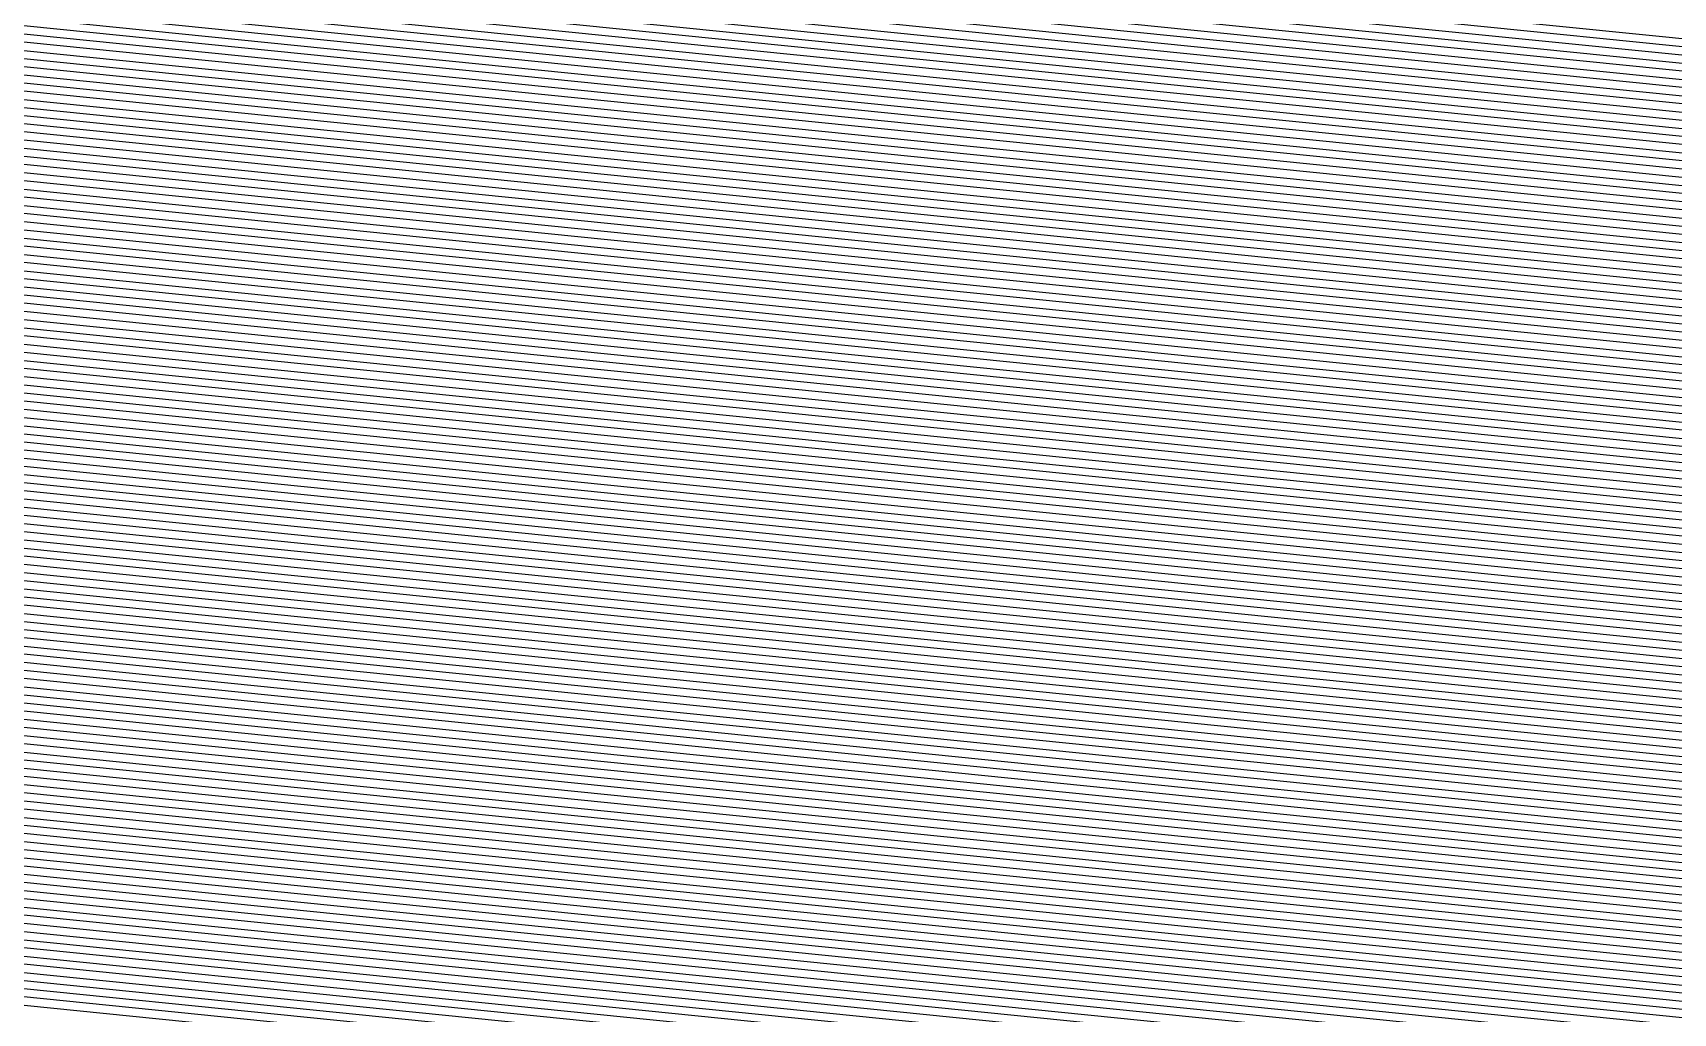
# Model space of a CAD drawing. Extents: x 7084 to 11035, y 13750 to 16729.
# Drawn here: x 9324.8 to 9407, y 13889.4 to 13938.5 of the extents above; entities that cross this region are included whole.
import ezdxf

# ---------------------------------------------------------------- set-up
doc = ezdxf.new("R2010")
doc.units = 0
doc.layers.add('Default', color=7, linetype='Continuous')

msp = doc.modelspace()

# ---------------------------------------------------------------- linework, layer by layer
at = {"layer": 'Default'}
for points in [[(10054.198, 16254.787), (10234.725, 16189.745), (10327.301, 16247.627), (10473.88, 16236.05), (10643.602, 16000.667), (10730.255, 15904.911), (10807.402, 15831.595), (10888.406, 15553.765), (10931.732, 15454.395), (10885.444, 15137.978), (10880.029, 15004.281), (10806.739, 14394.598), (10752.581, 14138.045), (10663.862, 14018.423), (10577.21, 13908.214), (10411.344, 13819.463), (10095.042, 13854.191), (10026.442, 14025.829), (9827.863, 13953.561), (9557.849, 13949.702), (9489.249, 13879.24), (9107.373, 13917.827), (8861.856, 13957.575), (8341.116, 14038.609)], [(10049.262, 16248.508), (10239.391, 16180.007), (10329.179, 16236.144), (10471.343, 16224.917), (10635.954, 15996.623), (10727.216, 15895.774), (10802.039, 15824.666), (10880.603, 15555.204), (10926.234, 15450.549), (10881.34, 15143.662), (10875.636, 15002.854), (10804.554, 14411.535), (10747.515, 14141.335), (10661.469, 14025.317), (10570.207, 13909.245), (10409.337, 13823.167), (10102.563, 13856.85), (10030.314, 14037.617), (9821.172, 13961.505), (9559.291, 13957.762), (9487.042, 13883.552), (9116.668, 13920.978), (8858.092, 13962.84), (8353.036, 14041.433)], [(10338.195, 16181.029), (10459.167, 16171.476), (10599.239, 15977.213), (10712.625, 15851.915), (10776.294, 15791.407), (10843.147, 15562.114), (10899.84, 15432.088), (10861.639, 15170.948), (10854.552, 14996.005), (10794.066, 14492.833), (10723.2, 14157.13), (10649.98, 14058.406), (10536.594, 13914.196), (10399.705, 13840.949), (10138.661, 13869.611), (10048.897, 14094.201), (9789.054, 13999.637), (9566.211, 13996.452), (9476.447, 13904.252), (9161.284, 13936.098), (8840.023, 13988.109), (8410.255, 14054.986), (8388.996, 14211.017)], [(8114.616, 14379.549), (8437.644, 14251.349), (8462.706, 14067.41), (8823.46, 14011.272), (9202.182, 13949.959), (9466.735, 13923.227), (9572.555, 14031.918), (9759.612, 14034.591), (10065.931, 14146.069), (10171.751, 13881.309), (10390.875, 13857.25), (10505.782, 13918.734), (10639.449, 14088.738), (10700.911, 14171.608), (10784.452, 14567.356), (10835.225, 14989.726), (10843.579, 15195.961), (10875.646, 15415.166), (10808.813, 15568.448), (10752.696, 15760.921), (10699.251, 15811.712), (10565.584, 15959.421), (10448.005, 16122.488), (10346.459, 16130.507)], [(8323.235, 14034.374), (8867.503, 13949.679), (9093.43, 13913.102), (9492.56, 13872.771), (9555.687, 13937.611), (9837.9, 13941.644), (10020.635, 14008.147), (10083.762, 13850.203), (10414.354, 13813.906), (10587.714, 13906.667), (10667.453, 14008.083), (10760.18, 14133.109), (10810.017, 14369.193), (10886.617, 15006.421), (10891.601, 15129.451), (10939.98, 15460.164), (10900.111, 15551.605), (10815.447, 15841.988), (10734.815, 15918.617), (10655.076, 16006.732)], [(8397.841, 14218.35), (8419.792, 14057.245), (8837.012, 13992.32), (9168.72, 13938.619), (9474.681, 13907.702), (9567.364, 14002.901), (9783.701, 14005.992), (10051.994, 14103.632), (10144.677, 13871.738), (10398.1, 13843.913), (10530.992, 13915.021), (10648.065, 14063.921), (10719.147, 14159.762), (10792.318, 14506.382), (10851.038, 14994.863), (10858.355, 15175.496), (10895.441, 15429.011), (10836.905, 15563.266), (10772.004, 15785.864), (10710.193, 15844.606), (10593.12, 15973.978)], [(8400.052, 14220.183), (8422.176, 14057.81), (8836.259, 13993.373), (9170.579, 13939.249), (9474.24, 13908.565), (9567.653, 14004.513), (9782.362, 14007.581), (10052.768, 14105.989), (10146.181, 13872.27), (10397.698, 13844.654), (10529.591, 13915.227), (10647.587, 14065.3), (10718.134, 14160.42), (10791.881, 14509.77), (10850.16, 14994.578), (10857.534, 15176.633), (10894.342, 15428.242), (10835.344, 15563.554), (10770.931, 15784.479), (10709.585, 15842.778), (10591.59, 15973.169)], [(10715.361, 15860.139), (10781.121, 15797.643), (10850.17, 15560.818), (10904.789, 15435.55), (10865.333, 15165.832), (10858.505, 14997.289), (10796.033, 14477.589), (10727.759, 14154.168), (10652.134, 14052.202), (10542.896, 13913.268), (10401.511, 13837.615), (10131.892, 13867.218), (10045.412, 14083.592), (9795.076, 13992.487), (9564.914, 13989.198), (9478.434, 13900.371), (9152.918, 13933.263), (8843.411, 13983.371), (8399.527, 14052.445)], [(10711.409, 15848.261), (10774.149, 15788.636), (10840.026, 15562.69), (10897.641, 15430.55), (10859.997, 15173.222), (10852.795, 14995.434), (10793.192, 14499.608), (10721.174, 14158.446), (10649.023, 14061.164), (10533.793, 13914.608), (10398.902, 13842.431), (10141.669, 13870.674), (10050.445, 14098.916), (9786.377, 14002.814), (9566.788, 13999.676), (9475.564, 13905.977), (9165.002, 13937.358), (8838.518, 13990.214), (8415.024, 14056.115), (8393.418, 14214.683)], [(10814.911, 15841.295), (10899.331, 15551.749), (10939.431, 15459.78), (10891.191, 15130.019), (10886.178, 15006.278), (10809.798, 14370.886), (10759.673, 14133.438), (10667.213, 14008.772), (10587.013, 13906.77), (10414.154, 13814.276), (10084.514, 13850.469), (10021.022, 14009.326), (9837.231, 13942.439), (9555.831, 13938.417), (9492.339, 13873.203), (9094.36, 13913.417), (8867.127, 13950.205)], [(10708.674, 15840.037), (10769.322, 15782.4), (10833.003, 15563.985), (10892.692, 15427.088), (10856.303, 15178.338), (10848.842, 14994.15), (10791.226, 14514.851), (10716.614, 14161.408), (10646.869, 14067.368), (10527.491, 13915.537), (10397.096, 13845.765), (10148.437, 13873.067), (10053.93, 14109.526), (9780.355, 14009.964), (9568.085, 14006.931), (9473.578, 13909.858), (9173.368, 13940.194), (8835.13, 13994.952), (8425.752, 14058.657), (8403.369, 14222.933), (8114.872, 14337.429)], [(8326.811, 14035.221), (8866.374, 13951.258), (9096.219, 13914.047), (9491.898, 13874.065), (9556.119, 13940.029), (9835.892, 13944.028), (10021.796, 14011.683), (10086.018, 13851.001), (10413.752, 13815.017), (10585.613, 13906.976), (10666.735, 14010.151), (10758.66, 14134.096), (10809.361, 14374.274), (10885.3, 15005.993), (10890.37, 15131.156), (10938.331, 15459.01), (10897.77, 15552.037), (10813.838, 15839.909)], [(8328.003, 14035.503), (8865.997, 13951.784), (9097.148, 13914.362), (9491.677, 13874.496), (9556.263, 13940.835), (9835.223, 13944.822), (10022.184, 14012.862), (10086.77, 13851.267), (10413.552, 13815.387), (10584.913, 13907.079), (10666.495, 14010.84), (10758.154, 14134.425), (10809.143, 14375.967), (10884.86, 15005.85), (10889.959, 15131.725), (10937.781, 15458.626), (10896.99, 15552.181), (10813.302, 15839.216)], [(10812.765, 15838.523), (10896.209, 15552.325), (10937.231, 15458.241), (10889.549, 15132.293), (10884.421, 15005.708), (10808.924, 14377.661), (10757.647, 14134.754), (10666.256, 14011.53), (10584.212, 13907.182), (10413.351, 13815.758), (10087.522, 13851.533), (10022.571, 14014.041), (9834.554, 13945.616), (9556.408, 13941.641), (9491.456, 13874.928), (9098.078, 13914.677), (8865.621, 13952.311), (8329.195, 14035.785)], [(10708.066, 15838.21), (10768.249, 15781.014), (10831.442, 15564.273), (10891.592, 15426.319), (10855.482, 15179.475), (10847.963, 14993.864), (10790.789, 14518.238), (10715.601, 14162.066), (10646.39, 14068.747), (10526.09, 13915.743), (10396.695, 13846.506), (10149.941, 13873.599), (10054.704, 14111.883), (9779.017, 14011.553), (9568.374, 14008.543), (9473.136, 13910.721), (9175.227, 13940.824), (8834.377, 13996.005), (8428.136, 14059.221), (8405.58, 14224.766), (8114.856, 14340.146)], [(8330.387, 14036.068), (8865.244, 13952.837), (9099.007, 13914.992), (9491.236, 13875.359), (9556.552, 13942.447), (9833.885, 13946.411), (10022.958, 14015.22), (10088.274, 13851.799), (10413.15, 13816.128), (10583.512, 13907.286), (10666.017, 14012.219), (10757.14, 14135.083), (10808.706, 14379.355), (10883.982, 15005.565), (10889.138, 15132.861), (10936.681, 15457.857), (10895.429, 15552.469), (10812.229, 15837.831)], [(10811.693, 15837.138), (10894.649, 15552.613), (10936.131, 15457.472), (10888.728, 15133.43), (10883.543, 15005.422), (10808.487, 14381.048), (10756.634, 14135.412), (10665.777, 14012.909), (10582.812, 13907.389), (10412.95, 13816.499), (10089.026, 13852.064), (10023.345, 14016.399), (9833.216, 13947.205), (9556.696, 13943.254), (9491.015, 13875.79), (9099.937, 13915.307), (8864.868, 13953.364), (8331.579, 14036.35)], [(8332.771, 14036.632), (8864.491, 13953.89), (9100.866, 13915.622), (9490.794, 13876.221), (9556.84, 13944.06), (9832.547, 13948), (10023.732, 14017.577), (10089.778, 13852.33), (10412.749, 13816.869), (10582.112, 13907.492), (10665.538, 14013.598), (10756.127, 14135.741), (10808.269, 14382.742), (10883.103, 15005.28), (10888.318, 15133.998), (10935.582, 15457.087), (10893.868, 15552.757), (10811.156, 15836.445)], [(10810.084, 15835.059), (10892.308, 15553.045), (10934.482, 15456.318), (10887.497, 15135.135), (10882.225, 15004.994), (10807.832, 14386.13), (10755.114, 14136.399), (10665.059, 14014.977), (10580.711, 13907.698), (10412.347, 13817.61), (10091.282, 13852.862), (10024.506, 14019.935), (9831.209, 13949.589), (9557.128, 13945.672), (9490.353, 13877.084), (9102.725, 13916.252), (8863.739, 13954.943), (8335.155, 14037.197)], [(10809.547, 15834.366), (10891.527, 15553.189), (10933.932, 15455.934), (10887.086, 15135.704), (10881.786, 15004.852), (10807.613, 14387.823), (10754.608, 14136.728), (10664.82, 14015.666), (10580.011, 13907.801), (10412.147, 13817.981), (10092.034, 13853.128), (10024.894, 14021.114), (9830.539, 13950.383), (9557.273, 13946.478), (9490.132, 13877.515), (9103.655, 13916.567), (8863.362, 13955.469), (8336.347, 14037.479)], [(10808.475, 15832.98), (10889.967, 15553.477), (10932.832, 15455.164), (10886.265, 15136.841), (10880.907, 15004.566), (10807.176, 14391.211), (10753.594, 14137.387), (10664.341, 14017.045), (10578.61, 13908.008), (10411.745, 13818.722), (10093.538, 13853.66), (10025.668, 14023.472), (9829.201, 13951.972), (9557.561, 13948.09), (9489.691, 13878.378), (9105.514, 13917.197), (8862.609, 13956.522), (8338.732, 14038.044)], [(10806.866, 15830.902), (10887.626, 15553.908), (10931.183, 15454.011), (10885.034, 15138.546), (10879.589, 15004.138), (10806.521, 14396.292), (10752.075, 14138.374), (10663.623, 14019.113), (10576.509, 13908.317), (10411.143, 13819.833), (10095.794, 13854.457), (10026.829, 14027.008), (9827.194, 13954.355), (9557.993, 13950.508), (9489.028, 13879.671), (9108.302, 13918.142), (8861.48, 13958.102), (8342.308, 14038.891)], [(10806.329, 15830.209), (10886.845, 15554.052), (10930.633, 15453.626), (10884.624, 15139.115), (10879.15, 15003.995), (10806.302, 14397.985), (10751.568, 14138.703), (10663.384, 14019.802), (10575.809, 13908.42), (10410.943, 13820.203), (10096.546, 13854.723), (10027.217, 14028.187), (9826.525, 13955.149), (9558.138, 13951.314), (9488.808, 13880.102), (9109.232, 13918.457), (8861.104, 13958.628), (8343.5, 14039.174)], [(10805.793, 15829.516), (10886.065, 15554.196), (10930.083, 15453.241), (10884.213, 15139.683), (10878.711, 15003.853), (10806.084, 14399.679), (10751.062, 14139.032), (10663.144, 14020.491), (10575.109, 13908.523), (10410.742, 13820.574), (10097.298, 13854.989), (10027.604, 14029.366), (9825.856, 13955.944), (9558.282, 13952.12), (9488.587, 13880.534), (9110.161, 13918.773), (8860.727, 13959.154), (8344.692, 14039.456)], [(10804.72, 15828.13), (10884.504, 15554.484), (10928.983, 15452.472), (10883.392, 15140.82), (10877.832, 15003.567), (10805.647, 14403.067), (10750.048, 14139.69), (10662.666, 14021.87), (10573.708, 13908.729), (10410.341, 13821.315), (10098.803, 13855.521), (10028.378, 14031.723), (9824.517, 13957.533), (9558.57, 13953.732), (9488.146, 13881.396), (9112.02, 13919.403), (8859.974, 13960.207), (8347.076, 14040.021)], [(10804.184, 15827.437), (10883.724, 15554.628), (10928.433, 15452.088), (10882.982, 15141.388), (10877.393, 15003.425), (10805.428, 14404.76), (10749.542, 14140.019), (10662.426, 14022.56), (10573.008, 13908.833), (10410.14, 13821.685), (10099.555, 13855.786), (10028.765, 14032.902), (9823.848, 13958.327), (9558.714, 13954.538), (9487.925, 13881.827), (9112.95, 13919.718), (8859.598, 13960.734), (8348.268, 14040.303)], [(10803.648, 15826.744), (10882.944, 15554.772), (10927.883, 15451.703), (10882.571, 15141.957), (10876.954, 15003.282), (10805.21, 14406.454), (10749.035, 14140.348), (10662.187, 14023.249), (10572.308, 13908.936), (10409.939, 13822.056), (10100.307, 13856.052), (10029.152, 14034.081), (9823.179, 13959.122), (9558.858, 13955.344), (9487.704, 13882.259), (9113.879, 13920.033), (8859.221, 13961.26), (8349.46, 14040.585)], [(8350.652, 14040.868), (8858.845, 13961.787), (9114.809, 13920.348), (9487.483, 13882.69), (9559.003, 13956.15), (9822.51, 13959.916), (10029.539, 14035.26), (10101.059, 13856.318), (10409.739, 13822.426), (10571.608, 13909.039), (10661.948, 14023.938), (10748.529, 14140.677), (10804.991, 14408.148), (10876.515, 15003.139), (10882.161, 15142.525), (10927.334, 15451.318), (10882.164, 15554.916), (10803.111, 15826.052)], [(10801.502, 15823.973), (10879.823, 15555.348), (10925.684, 15450.165), (10880.93, 15144.231), (10875.197, 15002.711), (10804.336, 14413.229), (10747.009, 14141.664), (10661.23, 14026.006), (10569.507, 13909.348), (10409.137, 13823.538), (10103.315, 13857.116), (10030.701, 14038.796), (9820.503, 13962.299), (9559.435, 13958.568), (9486.821, 13883.984), (9117.597, 13921.293), (8857.716, 13963.366), (8354.228, 14041.715)], [(10800.966, 15823.28), (10879.042, 15555.492), (10925.134, 15449.78), (10880.519, 15144.799), (10874.758, 15002.568), (10804.117, 14414.922), (10746.502, 14141.993), (10660.99, 14026.696), (10568.806, 13909.451), (10408.936, 13823.908), (10104.067, 13857.382), (10031.088, 14039.975), (9819.833, 13963.094), (9559.579, 13959.374), (9486.6, 13884.415), (9118.527, 13921.608), (8857.339, 13963.892), (8355.421, 14041.997)], [(10799.893, 15821.894), (10877.482, 15555.78), (10924.034, 15449.011), (10879.698, 15145.936), (10873.879, 15002.283), (10803.68, 14418.31), (10745.489, 14142.651), (10660.512, 14028.074), (10567.406, 13909.658), (10408.535, 13824.649), (10105.571, 13857.913), (10031.862, 14042.333), (9818.495, 13964.682), (9559.868, 13960.986), (9486.159, 13885.277), (9120.386, 13922.238), (8856.586, 13964.945), (8357.805, 14042.562)], [(10799.357, 15821.201), (10876.701, 15555.924), (10923.484, 15448.626), (10879.288, 15146.505), (10873.44, 15002.14), (10803.462, 14420.004), (10744.983, 14142.98), (10660.272, 14028.764), (10566.706, 13909.761), (10408.334, 13825.019), (10106.323, 13858.179), (10032.249, 14043.512), (9817.826, 13965.477), (9560.012, 13961.792), (9485.938, 13885.709), (9121.315, 13922.553), (8856.21, 13965.472), (8358.997, 14042.844)], [(8360.189, 14043.127), (8855.834, 13965.998), (9122.245, 13922.868), (9485.718, 13886.14), (9560.156, 13962.598), (9817.157, 13966.271), (10032.637, 14044.69), (10107.075, 13858.445), (10408.133, 13825.39), (10566.005, 13909.864), (10660.033, 14029.453), (10744.476, 14143.31), (10803.243, 14421.697), (10873.001, 15001.998), (10878.877, 15147.073), (10922.935, 15448.242), (10875.921, 15556.068), (10798.821, 15820.508)], [(10798.284, 15819.816), (10875.141, 15556.212), (10922.385, 15447.857), (10878.467, 15147.641), (10872.561, 15001.855), (10803.025, 14423.391), (10743.969, 14143.639), (10659.793, 14030.142), (10565.305, 13909.967), (10407.933, 13825.76), (10107.827, 13858.711), (10033.024, 14045.869), (9816.488, 13967.066), (9560.3, 13963.405), (9485.497, 13886.571), (9123.174, 13923.183), (8855.457, 13966.525), (8361.381, 14043.409)], [(10797.748, 15819.123), (10874.36, 15556.356), (10921.835, 15447.472), (10878.056, 15148.21), (10872.122, 15001.712), (10802.806, 14425.085), (10743.463, 14143.968), (10659.554, 14030.832), (10564.605, 13910.07), (10407.732, 13826.131), (10108.579, 13858.977), (10033.411, 14047.048), (9815.819, 13967.86), (9560.444, 13964.211), (9485.276, 13887.002), (9124.104, 13923.498), (8855.081, 13967.051)], [(10797.212, 15818.43), (10873.58, 15556.5), (10921.285, 15447.088), (10877.646, 15148.778), (10871.683, 15001.57), (10802.588, 14426.778), (10742.956, 14144.297), (10659.315, 14031.521), (10563.905, 13910.173), (10407.531, 13826.501), (10109.331, 13859.243), (10033.798, 14048.227), (9815.15, 13968.655), (9560.589, 13965.017), (9485.055, 13887.434), (9125.033, 13923.813)], [(10795.603, 15816.351), (10871.239, 15556.932), (10919.635, 15445.934), (10876.415, 15150.484), (10870.365, 15001.142), (10801.932, 14431.86), (10741.437, 14145.284), (10658.597, 14033.589), (10561.804, 13910.483), (10406.929, 13827.613), (10111.587, 13860.04), (10034.959, 14051.763), (9813.142, 13971.038), (9561.021, 13967.435), (9484.393, 13888.727), (9127.822, 13924.758), (8853.575, 13969.157), (8367.341, 14044.821)], [(8369.725, 14045.386), (8852.822, 13970.21), (9129.681, 13925.388), (9483.952, 13889.59), (9561.309, 13969.047), (9811.804, 13972.627), (10035.734, 14054.121), (10113.091, 13860.572), (10406.528, 13828.354), (10560.403, 13910.689), (10658.118, 14034.968), (10740.423, 14145.942), (10801.495, 14435.247), (10869.487, 15000.856), (10875.594, 15151.621), (10918.536, 15445.165), (10869.678, 15557.219), (10794.53, 15814.965)], [(8373.301, 14046.233), (8851.693, 13971.789), (9132.469, 13926.333), (9483.29, 13890.884), (9561.742, 13971.465), (9809.797, 13975.01), (10036.895, 14057.657), (10115.347, 13861.369), (10405.926, 13829.465), (10558.302, 13910.999), (10657.4, 14037.036), (10738.904, 14146.929), (10800.84, 14440.328), (10868.169, 15000.428), (10874.362, 15153.326), (10916.886, 15444.011), (10867.337, 15557.651), (10792.921, 15812.887)], [(8375.686, 14046.797), (8850.94, 13972.842), (9134.328, 13926.963), (9482.848, 13891.746), (9562.03, 13973.077), (9808.458, 13976.599), (10037.67, 14060.015), (10116.852, 13861.901), (10405.525, 13830.206), (10556.902, 13911.205), (10656.921, 14038.415), (10737.891, 14147.587), (10800.403, 14443.715), (10867.29, 15000.143), (10873.542, 15154.463), (10915.786, 15443.242), (10865.777, 15557.939), (10791.848, 15811.501)], [(10791.312, 15810.808), (10864.996, 15558.083), (10915.236, 15442.857), (10873.131, 15155.031), (10866.851, 15000), (10800.184, 14445.409), (10737.384, 14147.916), (10656.682, 14039.104), (10556.202, 13911.308), (10405.324, 13830.576), (10117.604, 13862.167), (10038.057, 14061.194), (9807.789, 13977.393), (9562.174, 13973.883), (9482.627, 13892.177), (9135.258, 13927.278), (8850.564, 13973.368), (8376.878, 14047.08)], [(10790.776, 15810.115), (10864.216, 15558.227), (10914.687, 15442.472), (10872.721, 15155.6), (10866.412, 14999.857), (10799.966, 14447.103), (10736.877, 14148.245), (10656.443, 14039.794), (10555.501, 13911.411), (10405.123, 13830.947), (10118.356, 13862.433), (10038.444, 14062.373), (9807.12, 13978.188), (9562.319, 13974.689), (9482.407, 13892.609), (9136.187, 13927.593), (8850.187, 13973.895), (8378.07, 14047.362)], [(8379.262, 14047.645), (8849.811, 13974.421), (9137.117, 13927.908), (9482.186, 13893.04), (9562.463, 13975.495), (9806.451, 13978.982), (10038.831, 14063.552), (10119.108, 13862.699), (10404.923, 13831.317), (10554.801, 13911.514), (10656.203, 14040.483), (10736.371, 14148.574), (10799.747, 14448.797), (10865.973, 14999.715), (10872.31, 15156.168), (10914.137, 15442.088), (10863.436, 15558.371), (10790.239, 15809.422)], [(8380.454, 14047.927), (8849.434, 13974.948), (9138.046, 13928.223), (9481.965, 13893.471), (9562.607, 13976.301), (9805.782, 13979.776), (10039.218, 14064.73), (10119.86, 13862.965), (10404.722, 13831.688), (10554.101, 13911.617), (10655.964, 14041.172), (10735.864, 14148.903), (10799.529, 14450.49), (10865.533, 14999.572), (10871.9, 15156.737), (10913.587, 15441.703), (10862.655, 15558.515), (10789.703, 15808.729)], [(10788.63, 15807.344), (10861.095, 15558.803), (10912.487, 15440.934), (10871.079, 15157.874), (10864.655, 14999.287), (10799.092, 14453.878), (10734.851, 14149.562), (10655.485, 14042.551), (10552.7, 13911.824), (10404.321, 13832.429), (10121.364, 13863.496), (10039.992, 14067.088), (9804.444, 13981.365), (9562.895, 13977.913), (9481.524, 13894.334), (9139.905, 13928.853), (8848.681, 13976.001), (8382.838, 14048.492)], [(8384.03, 14048.774), (8848.305, 13976.527), (9140.835, 13929.168), (9481.303, 13894.765), (9563.039, 13978.719), (9803.774, 13982.16), (10040.38, 14068.267), (10122.116, 13863.762), (10404.12, 13832.799), (10552, 13911.927), (10655.246, 14043.24), (10734.345, 14149.891), (10798.873, 14455.571), (10864.216, 14999.144), (10870.668, 15158.442), (10911.937, 15440.549), (10860.314, 15558.947), (10788.094, 15806.651)], [(10787.558, 15805.958), (10859.534, 15559.091), (10911.387, 15440.165), (10870.258, 15159.011), (10863.776, 14999.001), (10798.655, 14457.265), (10733.838, 14150.22), (10655.006, 14043.93), (10551.3, 13912.03), (10403.919, 13833.17), (10122.868, 13864.028), (10040.767, 14069.446), (9803.105, 13982.954), (9563.184, 13979.525), (9481.082, 13895.196), (9141.764, 13929.483), (8847.929, 13977.053)], [(8386.414, 14049.339), (8847.552, 13977.58), (9142.694, 13929.798), (9480.862, 13895.627), (9563.328, 13980.331), (9802.436, 13983.748), (10041.154, 14070.625), (10123.62, 13864.294), (10403.719, 13833.54), (10550.599, 13912.133), (10654.767, 14044.619), (10733.331, 14150.549), (10798.436, 14458.959), (10863.337, 14998.858), (10869.848, 15159.579), (10910.838, 15439.78), (10858.754, 15559.235), (10787.021, 15805.265)], [(10786.485, 15804.572), (10857.973, 15559.379), (10910.288, 15439.396), (10869.437, 15160.148), (10862.898, 14998.716), (10798.218, 14460.652), (10732.825, 14150.878), (10654.528, 14045.308), (10549.899, 13912.236), (10403.518, 13833.911), (10124.372, 13864.56), (10041.541, 14071.803), (9801.767, 13984.543), (9563.472, 13981.137), (9480.641, 13896.058), (9143.623, 13930.113), (8847.176, 13978.106), (8387.606, 14049.621)], [(10785.949, 15803.879), (10857.193, 15559.523), (10909.738, 15439.011), (10869.027, 15160.716), (10862.459, 14998.573), (10797.999, 14462.346), (10732.318, 14151.207), (10654.288, 14045.998), (10549.199, 13912.339), (10403.317, 13834.281), (10125.124, 13864.826), (10041.928, 14072.982), (9801.098, 13985.337), (9563.616, 13981.943), (9480.42, 13896.49), (9144.553, 13930.428), (8846.799, 13978.633), (8388.798, 14049.903)], [(8389.99, 14050.186), (8846.423, 13979.159), (9145.482, 13930.743), (9480.199, 13896.921), (9563.76, 13982.75), (9800.429, 13986.132), (10042.315, 14074.161), (10125.876, 13865.091), (10403.116, 13834.651), (10548.499, 13912.442), (10654.049, 14046.687), (10731.812, 14151.536), (10797.781, 14464.04), (10862.019, 14998.43), (10868.616, 15161.285), (10909.188, 15438.626), (10856.413, 15559.667), (10785.412, 15803.186)], [(10784.339, 15801.801), (10854.852, 15559.955), (10908.088, 15437.857), (10867.795, 15162.421), (10861.141, 14998.145), (10797.344, 14467.427), (10730.798, 14152.194), (10653.57, 14048.066), (10547.098, 13912.649), (10402.715, 13835.392), (10127.38, 13865.623), (10043.09, 14076.519), (9799.091, 13987.721), (9564.049, 13984.362), (9479.758, 13897.783), (9147.341, 13931.373), (8845.67, 13980.212), (8392.375, 14050.751)], [(10781.658, 15798.336), (10850.95, 15560.674), (10905.339, 15435.934), (10865.743, 15165.264), (10858.945, 14997.432), (10796.251, 14475.896), (10728.266, 14153.839), (10652.374, 14051.513), (10543.597, 13913.164), (10401.712, 13837.245), (10131.14, 13866.952), (10045.025, 14082.413), (9795.745, 13991.693), (9564.769, 13988.392), (9478.654, 13899.94), (9151.989, 13932.948), (8843.788, 13982.844), (8398.335, 14052.162)], [(10780.585, 15796.95), (10849.39, 15560.962), (10904.239, 15435.165), (10864.922, 15166.401), (10858.066, 14997.146), (10795.814, 14479.283), (10727.252, 14154.497), (10651.895, 14052.891), (10542.196, 13913.371), (10401.31, 13837.986), (10132.644, 13867.484), (10045.8, 14084.77), (9794.407, 13993.281), (9565.058, 13990.004), (9478.213, 13900.802), (9153.848, 13933.578), (8843.035, 13983.897), (8400.719, 14052.727)], [(10779.512, 15795.565), (10847.829, 15561.25), (10903.139, 15434.396), (10864.101, 15167.538), (10857.188, 14996.861), (10795.377, 14482.671), (10726.239, 14155.156), (10651.416, 14054.27), (10540.796, 13913.577), (10400.909, 13838.727), (10134.149, 13868.016), (10046.574, 14087.128), (9793.068, 13994.87), (9565.346, 13991.616), (9477.771, 13901.665), (9155.707, 13934.208), (8842.282, 13984.95), (8403.103, 14053.292), (8382.362, 14205.517)], [(10778.976, 15794.872), (10847.049, 15561.394), (10902.59, 15434.011), (10863.691, 15168.106), (10856.748, 14996.718), (10795.159, 14484.364), (10725.733, 14155.485), (10651.177, 14054.959), (10540.095, 13913.68), (10400.708, 13839.097), (10134.901, 13868.282), (10046.961, 14088.307), (9792.399, 13995.665), (9565.49, 13992.422), (9477.551, 13902.096), (9156.636, 13934.523), (8841.906, 13985.476), (8404.295, 14053.574), (8383.467, 14206.434)], [(10778.44, 15794.179), (10846.269, 15561.538), (10902.04, 15433.627), (10863.28, 15168.675), (10856.309, 14996.575), (10794.94, 14486.058), (10725.226, 14155.814), (10650.938, 14055.649), (10539.395, 13913.783), (10400.508, 13839.467), (10135.653, 13868.548), (10047.348, 14089.486), (9791.73, 13996.459), (9565.634, 13993.228), (9477.33, 13902.527), (9157.566, 13934.838), (8841.529, 13986.003), (8405.487, 14053.856), (8384.573, 14207.35)], [(8385.679, 14208.267), (8406.679, 14054.139), (8841.153, 13986.529), (9158.496, 13935.153), (9477.109, 13902.958), (9565.779, 13994.034), (9791.061, 13997.254), (10047.735, 14090.665), (10136.405, 13868.813), (10400.307, 13839.838), (10538.695, 13913.886), (10650.698, 14056.338), (10724.72, 14156.143), (10794.722, 14487.752), (10855.87, 14996.433), (10862.87, 15169.243), (10901.49, 15433.242), (10845.488, 15561.682), (10777.903, 15793.486)], [(8387.89, 14210.1), (8409.063, 14054.704), (8840.4, 13987.582), (9160.355, 13935.783), (9476.668, 13903.821), (9566.067, 13995.646), (9789.723, 13998.842), (10048.51, 14093.022), (10137.909, 13869.345), (10399.906, 13840.579), (10537.294, 13914.093), (10650.219, 14057.717), (10723.706, 14156.801), (10794.285, 14491.139), (10854.991, 14996.147), (10862.049, 15170.38), (10900.39, 15432.473), (10843.928, 15561.97), (10776.831, 15792.1)], [(10775.758, 15790.715), (10842.367, 15562.258), (10899.29, 15431.704), (10861.228, 15171.517), (10854.113, 14995.862), (10793.848, 14494.526), (10722.693, 14157.459), (10649.741, 14059.096), (10535.894, 13914.299), (10399.504, 13841.32), (10139.413, 13869.877), (10049.284, 14095.38), (9788.385, 14000.431), (9566.355, 13997.258), (9476.226, 13904.683), (9162.214, 13936.413), (8839.647, 13988.635), (8411.448, 14055.268), (8390.101, 14211.934)], [(8392.313, 14213.767), (8413.832, 14055.833), (8838.894, 13989.688), (9164.073, 13937.043), (9475.785, 13905.546), (9566.644, 13998.87), (9787.046, 14002.02), (10050.058, 14097.737), (10140.917, 13870.409), (10399.103, 13842.061), (10534.493, 13914.505), (10649.262, 14060.474), (10721.68, 14158.117), (10793.411, 14497.914), (10853.234, 14995.577), (10860.407, 15172.654), (10898.191, 15430.934), (10840.806, 15562.546), (10774.685, 15789.329)], [(10773.613, 15787.943), (10839.246, 15562.834), (10897.091, 15430.165), (10859.586, 15173.791), (10852.356, 14995.291), (10792.974, 14501.301), (10720.667, 14158.775), (10648.783, 14061.853), (10533.093, 13914.712), (10398.702, 13842.802), (10142.421, 13870.94), (10050.833, 14100.095), (9785.708, 14003.609), (9566.932, 14000.482), (9475.344, 13906.408), (9165.932, 13937.673), (8838.141, 13990.741), (8416.216, 14056.398), (8394.524, 14215.6)], [(8395.629, 14216.517), (8417.408, 14056.68), (8837.765, 13991.267), (9166.861, 13937.988), (9475.123, 13906.84), (9567.076, 14001.288), (9785.039, 14004.403), (10051.22, 14101.274), (10143.173, 13871.206), (10398.501, 13843.172), (10532.392, 13914.815), (10648.544, 14062.542), (10720.16, 14159.104), (10792.755, 14502.995), (10851.917, 14995.148), (10859.176, 15174.359), (10896.541, 15429.781), (10838.465, 15562.978), (10773.076, 15787.25)], [(8396.735, 14217.433), (8418.6, 14056.962), (8837.388, 13991.794), (9167.791, 13938.303), (9474.902, 13907.271), (9567.22, 14002.094), (9784.37, 14005.198), (10051.607, 14102.453), (10143.925, 13871.472), (10398.3, 13843.543), (10531.692, 13914.918), (10648.305, 14063.232), (10719.654, 14159.433), (10792.537, 14504.689), (10851.477, 14995.006), (10858.766, 15174.928), (10895.991, 15429.396), (10837.685, 15563.122), (10772.54, 15786.557)], [(10771.467, 15785.172), (10836.124, 15563.41), (10894.891, 15428.627), (10857.945, 15176.064), (10850.599, 14994.72), (10792.1, 14508.076), (10718.641, 14160.091), (10647.826, 14064.611), (10530.292, 13915.124), (10397.899, 13844.283), (10145.429, 13872.004), (10052.381, 14104.81), (9783.032, 14006.787), (9567.509, 14003.707), (9474.461, 13908.133), (9169.65, 13938.934), (8836.636, 13992.847), (8420.984, 14057.527), (8398.946, 14219.267)], [(8401.158, 14221.1), (8423.368, 14058.092), (8835.883, 13993.899), (9171.509, 13939.564), (9474.019, 13908.996), (9567.797, 14005.319), (9781.693, 14008.375), (10053.155, 14107.168), (10146.933, 13872.535), (10397.498, 13845.024), (10528.891, 13915.33), (10647.347, 14065.989), (10717.628, 14160.749), (10791.663, 14511.463), (10849.72, 14994.435), (10857.124, 15177.201), (10893.792, 15427.858), (10834.564, 15563.697), (10770.395, 15783.786)], [(10769.858, 15783.093), (10833.783, 15563.841), (10893.242, 15427.473), (10856.713, 15177.77), (10849.281, 14994.292), (10791.444, 14513.157), (10717.121, 14161.078), (10647.108, 14066.679), (10528.191, 13915.434), (10397.297, 13845.395), (10147.685, 13872.801), (10053.543, 14108.347), (9781.024, 14009.17), (9567.941, 14006.125), (9473.798, 13909.427), (9172.438, 13939.879), (8835.506, 13994.426), (8424.56, 14058.374), (8402.263, 14222.016), (8114.88, 14336.07)], [(10768.786, 15781.707), (10832.223, 15564.129), (10892.142, 15426.704), (10855.892, 15178.907), (10848.403, 14994.007), (10791.007, 14516.545), (10716.108, 14161.737), (10646.629, 14068.057), (10526.79, 13915.64), (10396.896, 13846.136), (10149.189, 13873.333), (10054.317, 14110.705), (9779.686, 14010.759), (9568.23, 14007.737), (9473.357, 13910.29), (9174.297, 13940.509), (8834.753, 13995.479), (8426.944, 14058.939), (8404.475, 14223.85), (8114.864, 14338.788)], [(10767.713, 15780.321), (10830.662, 15564.417), (10891.042, 15425.934), (10855.072, 15180.044), (10847.524, 14993.722), (10790.57, 14519.932), (10715.095, 14162.395), (10646.15, 14069.436), (10525.39, 13915.846), (10396.494, 13846.877), (10150.693, 13873.865), (10055.091, 14113.062), (9778.348, 14012.347), (9568.518, 14009.349), (9472.916, 13911.152), (9176.156, 13941.139), (8834.001, 13996.532), (8429.329, 14059.504), (8406.686, 14225.683), (8114.847, 14341.505)], [(8114.839, 14342.864), (8407.792, 14226.6), (8430.521, 14059.786), (8833.624, 13997.058), (9177.086, 13941.454), (9472.695, 13911.583), (9568.662, 14010.155), (9777.679, 14013.142), (10055.478, 14114.241), (10151.446, 13874.131), (10396.294, 13847.247), (10524.689, 13915.949), (10645.911, 14070.125), (10714.588, 14162.724), (10790.352, 14521.626), (10847.085, 14993.579), (10854.661, 15180.612), (10890.493, 15425.55), (10829.882, 15564.561), (10767.177, 15779.628)], [(8114.823, 14345.581), (8410.003, 14228.433), (8432.905, 14060.351), (8832.871, 13998.111), (9178.945, 13942.084), (9472.253, 13912.446), (9568.95, 14011.767), (9776.34, 14014.731), (10056.253, 14116.599), (10152.95, 13874.662), (10395.892, 13847.988), (10523.289, 13916.155), (10645.432, 14071.504), (10713.575, 14163.382), (10789.915, 14525.013), (10846.206, 14993.293), (10853.84, 15181.749), (10889.393, 15424.781), (10828.321, 15564.849), (10766.104, 15778.243)], [(10765.568, 15777.55), (10827.541, 15564.993), (10888.843, 15424.396), (10853.43, 15182.318), (10845.767, 14993.151), (10789.696, 14526.707), (10713.068, 14163.711), (10645.193, 14072.193), (10522.589, 13916.259), (10395.692, 13848.359), (10153.702, 13874.928), (10056.64, 14117.777), (9775.671, 14015.525), (9569.095, 14012.573), (9472.033, 13912.877), (9179.874, 13942.399), (8832.495, 13998.637), (8434.097, 14060.633), (8411.108, 14229.35)], [(8114.806, 14348.298), (8412.214, 14230.266), (8435.289, 14060.916), (8832.118, 13999.164), (9180.804, 13942.714), (9471.812, 13913.308), (9569.239, 14013.379), (9775.002, 14016.32), (10057.027, 14118.956), (10154.454, 13875.194), (10395.491, 13848.729), (10521.888, 13916.362), (10644.954, 14072.883), (10712.562, 14164.04), (10789.478, 14528.4), (10845.328, 14993.008), (10853.019, 15182.886), (10888.293, 15424.011), (10826.76, 15565.137), (10765.031, 15776.857)], [(8114.798, 14349.657), (8413.32, 14231.183), (8436.481, 14061.198), (8831.742, 13999.69), (9181.733, 13943.029), (9471.591, 13913.739), (9569.383, 14014.185), (9774.333, 14017.114), (10057.414, 14120.135), (10155.206, 13875.46), (10395.29, 13849.099), (10521.188, 13916.465), (10644.714, 14073.572), (10712.055, 14164.369), (10789.259, 14530.094), (10844.888, 14992.865), (10852.609, 15183.454), (10887.743, 15423.627), (10825.98, 15565.281), (10764.495, 15776.164)], [(10763.959, 15775.471), (10825.2, 15565.425), (10887.193, 15423.242), (10852.198, 15184.023), (10844.449, 14992.723), (10789.041, 14531.788), (10711.549, 14164.698), (10644.475, 14074.262), (10520.488, 13916.568), (10395.09, 13849.47), (10155.958, 13875.726), (10057.801, 14121.314), (9773.664, 14017.908), (9569.527, 14014.991), (9471.37, 13914.171), (9182.663, 13943.344), (8831.366, 14000.217), (8437.673, 14061.48), (8414.425, 14232.099), (8114.79, 14351.016)], [(10763.422, 15774.778), (10824.419, 15565.569), (10886.643, 15422.858), (10851.788, 15184.591), (10844.01, 14992.58), (10788.822, 14533.482), (10711.042, 14165.027), (10644.236, 14074.951), (10519.788, 13916.671), (10394.889, 13849.84), (10156.71, 13875.992), (10058.188, 14122.493), (9772.995, 14018.703), (9569.671, 14015.797), (9471.15, 13914.602), (9183.592, 13943.659), (8830.989, 14000.743), (8438.865, 14061.763), (8415.531, 14233.016), (8114.781, 14352.375)], [(8114.773, 14353.733), (8416.637, 14233.933), (8440.057, 14062.045), (8830.613, 14001.27), (9184.522, 13943.974), (9470.929, 13915.033), (9569.815, 14016.603), (9772.326, 14019.497), (10058.576, 14123.672), (10157.462, 13876.257), (10394.688, 13850.211), (10519.087, 13916.774), (10643.996, 14075.64), (10710.535, 14165.356), (10788.604, 14535.175), (10843.571, 14992.437), (10851.378, 15185.16), (10886.094, 15422.473), (10823.639, 15565.713), (10762.886, 15774.085)], [(10762.35, 15773.393), (10822.859, 15565.857), (10885.544, 15422.088), (10850.967, 15185.728), (10843.131, 14992.295), (10788.385, 14536.869), (10710.029, 14165.685), (10643.757, 14076.33), (10518.387, 13916.877), (10394.488, 13850.581), (10158.214, 13876.523), (10058.963, 14124.85), (9771.657, 14020.292), (9569.96, 14017.409), (9470.708, 13915.464), (9185.451, 13944.289), (8830.236, 14001.796)], [(8114.757, 14356.451), (8418.848, 14235.766), (8442.441, 14062.61), (8829.86, 14002.323), (9186.381, 13944.604), (9470.488, 13915.896), (9570.104, 14018.215), (9770.987, 14021.086), (10059.35, 14126.029), (10158.966, 13876.789), (10394.287, 13850.952), (10517.687, 13916.981), (10643.518, 14077.019), (10709.522, 14166.014), (10788.167, 14538.563), (10842.692, 14992.152), (10850.557, 15186.297), (10884.994, 15421.704), (10822.078, 15566.001), (10761.813, 15772.7)], [(10761.277, 15772.007), (10821.298, 15566.145), (10884.444, 15421.319), (10850.146, 15186.865), (10842.253, 14992.009), (10787.948, 14540.256), (10709.016, 14166.343), (10643.278, 14077.708), (10516.987, 13917.084), (10394.086, 13851.322), (10159.718, 13877.055), (10059.737, 14127.208), (9770.318, 14021.88), (9570.248, 14019.021), (9470.267, 13916.327), (9187.31, 13944.919), (8829.483, 14002.849)], [(10760.741, 15771.314), (10820.518, 15566.289), (10883.894, 15420.935), (10849.736, 15187.434), (10841.814, 14991.867), (10787.73, 14541.95), (10708.509, 14166.672), (10643.039, 14078.398), (10516.286, 13917.187), (10393.885, 13851.693), (10160.47, 13877.321), (10060.124, 14128.387), (9769.649, 14022.675), (9570.392, 14019.827), (9470.046, 13916.758), (9188.24, 13945.234), (8829.107, 14003.375), (8444.825, 14063.174), (8421.059, 14237.599), (8114.74, 14359.168)], [(10760.204, 15770.621), (10819.737, 15566.433), (10883.344, 15420.55), (10849.325, 15188.002), (10841.374, 14991.724), (10787.511, 14543.644), (10708.003, 14167.001), (10642.8, 14079.087), (10515.586, 13917.29), (10393.685, 13852.063), (10161.222, 13877.587), (10060.511, 14129.566), (9768.98, 14023.469), (9570.536, 14020.633), (9469.825, 13917.189), (9189.169, 13945.549), (8828.73, 14003.902), (8446.017, 14063.457), (8422.165, 14238.516), (8114.732, 14360.527)], [(8114.715, 14363.244), (8424.376, 14240.349), (8448.402, 14064.022), (8827.978, 14004.955), (9191.028, 13946.179), (9469.384, 13918.052), (9570.825, 14022.245), (9767.642, 14025.058), (10061.286, 14131.923), (10162.726, 13878.118), (10393.283, 13852.804), (10514.185, 13917.496), (10642.321, 14080.466), (10706.989, 14167.66), (10787.074, 14547.031), (10840.496, 14991.438), (10848.504, 15189.139), (10882.245, 15419.781), (10818.177, 15566.721), (10759.132, 15769.235)], [(10758.595, 15768.542), (10817.396, 15566.865), (10881.695, 15419.396), (10848.094, 15189.708), (10840.057, 14991.296), (10786.856, 14548.725), (10706.483, 14167.989), (10642.082, 14081.155), (10513.485, 13917.599), (10393.083, 13853.175), (10163.478, 13878.384), (10061.673, 14133.102), (9766.973, 14025.853), (9570.969, 14023.052), (9469.163, 13918.483), (9191.958, 13946.494), (8827.601, 14005.481), (8449.594, 14064.304), (8425.482, 14241.266), (8114.707, 14364.603)], [(10756.986, 15766.464), (10815.055, 15567.296), (10880.045, 15418.242), (10846.863, 15191.413), (10838.739, 14990.868), (10786.2, 14553.806), (10704.963, 14168.976), (10641.364, 14083.223), (10511.384, 13917.909), (10392.481, 13854.286), (10165.734, 13879.182), (10062.834, 14136.639), (9764.965, 14028.236), (9571.401, 14025.47), (9468.501, 13919.777), (9194.746, 13947.439), (8826.472, 14007.06), (8453.17, 14065.151), (8428.799, 14244.016), (8114.682, 14368.679)], [(8114.674, 14370.038), (8429.904, 14244.932), (8454.362, 14065.433), (8826.095, 14007.587), (9195.676, 13947.754), (9468.28, 13920.208), (9571.545, 14026.276), (9764.296, 14029.03), (10063.221, 14137.818), (10166.486, 13879.448), (10392.28, 13854.656), (10510.684, 13918.012), (10641.124, 14083.913), (10704.457, 14169.305), (10785.982, 14555.5), (10838.3, 14990.725), (10846.452, 15191.981), (10879.495, 15417.858), (10814.275, 15567.44), (10756.45, 15765.771)], [(10755.377, 15764.385), (10812.715, 15567.728), (10878.395, 15417.089), (10845.631, 15193.118), (10837.421, 14990.44), (10785.545, 14558.887), (10703.443, 14169.963), (10640.645, 14085.291), (10509.284, 13918.218), (10391.879, 13855.397), (10167.99, 13879.979), (10063.996, 14140.175), (9762.958, 14030.619), (9571.834, 14027.888), (9467.839, 13921.071), (9197.535, 13948.384), (8825.343, 14008.64), (8456.746, 14065.998), (8432.116, 14246.766), (8114.658, 14372.755)], [(8114.666, 14371.396), (8431.01, 14245.849), (8455.554, 14065.716), (8825.719, 14008.113), (9196.605, 13948.069), (9468.06, 13920.639), (9571.69, 14027.082), (9763.627, 14029.825), (10063.608, 14138.996), (10167.238, 13879.714), (10392.079, 13855.027), (10509.984, 13918.115), (10640.885, 14084.602), (10703.95, 14169.634), (10785.763, 14557.193), (10837.86, 14990.582), (10846.042, 15192.55), (10878.945, 15417.473), (10813.495, 15567.584), (10755.914, 15765.078)], [(10754.841, 15763.692), (10811.934, 15567.872), (10877.846, 15416.704), (10845.221, 15193.687), (10836.982, 14990.297), (10785.326, 14560.581), (10702.937, 14170.292), (10640.406, 14085.981), (10508.583, 13918.321), (10391.678, 13855.768), (10168.743, 13880.245), (10064.383, 14141.354), (9762.289, 14031.414), (9571.978, 14028.694), (9467.618, 13921.502), (9198.464, 13948.699), (8824.966, 14009.166), (8457.938, 14066.28), (8433.221, 14247.682), (8114.649, 14374.114)], [(8114.641, 14375.473), (8434.327, 14248.599), (8459.13, 14066.563), (8824.59, 14009.693), (9199.394, 13949.014), (9467.397, 13921.933), (9572.122, 14029.5), (9761.62, 14032.208), (10064.77, 14142.533), (10169.495, 13880.511), (10391.477, 13856.138), (10507.883, 13918.425), (10640.167, 14086.67), (10702.43, 14170.621), (10785.108, 14562.274), (10836.543, 14990.154), (10844.81, 15194.255), (10877.296, 15416.319), (10811.154, 15568.016), (10754.305, 15762.999)], [(10753.768, 15762.306), (10810.374, 15568.16), (10876.746, 15415.935), (10844.4, 15194.824), (10836.103, 14990.012), (10784.889, 14563.968), (10701.924, 14170.95), (10639.927, 14087.359), (10507.183, 13918.528), (10391.277, 13856.509), (10170.247, 13880.777), (10065.157, 14143.712), (9760.951, 14033.002), (9572.266, 14030.306), (9467.177, 13922.364), (9200.323, 13949.329), (8824.213, 14010.219), (8460.322, 14066.845), (8435.433, 14249.516), (8114.633, 14376.831)], [(10752.159, 15760.228), (10808.033, 15568.592), (10875.096, 15414.781), (10843.169, 15196.529), (10834.786, 14989.583), (10784.234, 14569.049), (10700.404, 14171.937), (10639.209, 14089.427), (10505.082, 13918.837), (10390.675, 13857.62), (10172.503, 13881.575), (10066.318, 14147.248), (9758.943, 14035.386), (9572.699, 14032.724), (9466.515, 13923.658), (9203.112, 13950.274), (8823.084, 14011.798), (8463.898, 14067.692), (8438.75, 14252.265), (8114.608, 14380.907)], [(10751.087, 15758.842), (10806.472, 15568.88), (10873.997, 15414.012), (10842.348, 15197.666), (10833.907, 14989.298), (10783.797, 14572.437), (10699.391, 14172.595), (10638.731, 14090.806), (10503.681, 13919.043), (10390.273, 13858.361), (10174.007, 13882.106), (10067.093, 14149.606), (9757.605, 14036.974), (9572.987, 14034.336), (9466.073, 13924.521), (9204.971, 13950.904), (8822.331, 14012.851), (8466.283, 14068.257), (8440.961, 14254.099), (8114.592, 14383.625)], [(8114.584, 14384.983), (8442.066, 14255.015), (8467.475, 14068.539), (8821.955, 14013.378), (9205.9, 13951.219), (9465.852, 13924.952), (9573.131, 14035.142), (9756.936, 14037.769), (10067.48, 14150.785), (10174.759, 13882.372), (10390.073, 13858.732), (10502.981, 13919.147), (10638.491, 14091.496), (10698.884, 14172.924), (10783.578, 14574.13), (10833.468, 14989.155), (10841.937, 15198.234), (10873.447, 15413.627), (10805.692, 15569.024), (10750.55, 15758.149)], [(8114.575, 14386.342), (8443.172, 14255.932), (8468.667, 14068.822), (8821.578, 14013.904), (9206.83, 13951.534), (9465.632, 13925.383), (9573.275, 14035.948), (9756.267, 14038.563), (10067.867, 14151.963), (10175.511, 13882.638), (10389.872, 13859.102), (10502.281, 13919.25), (10638.252, 14092.185), (10698.378, 14173.254), (10783.36, 14575.824), (10833.029, 14989.013), (10841.527, 15198.803), (10872.897, 15413.243), (10804.911, 15569.168), (10750.014, 15757.456)], [(10749.478, 15756.763), (10804.131, 15569.312), (10872.347, 15412.858), (10841.116, 15199.371), (10832.589, 14988.87), (10783.141, 14577.518), (10697.871, 14173.583), (10638.013, 14092.874), (10501.581, 13919.353), (10389.671, 13859.472), (10176.263, 13882.904), (10068.254, 14153.142), (9755.598, 14039.358), (9573.42, 14036.754), (9465.411, 13925.814), (9207.759, 13951.849), (8821.202, 14014.431), (8469.859, 14069.104), (8444.278, 14256.849), (8114.567, 14387.701)], [(10748.941, 15756.07), (10803.351, 15569.456), (10871.797, 15412.473), (10840.706, 15199.94), (10832.15, 14988.727), (10782.923, 14579.211), (10697.365, 14173.912), (10637.773, 14093.564), (10500.88, 13919.456), (10389.471, 13859.843), (10177.015, 13883.17), (10068.641, 14154.321), (9754.928, 14040.152), (9573.564, 14037.56), (9465.19, 13926.245), (9208.689, 13952.164), (8820.825, 14014.957)], [(8114.551, 14390.418), (8446.489, 14258.682), (8472.243, 14069.669), (8820.449, 14015.484), (9209.618, 13952.479), (9464.969, 13926.677), (9573.708, 14038.366), (9754.259, 14040.947), (10069.029, 14155.5), (10177.767, 13883.436), (10389.27, 13860.213), (10500.18, 13919.559), (10637.534, 14094.253), (10696.858, 14174.241), (10782.704, 14580.905), (10831.711, 14988.585), (10840.296, 15200.508), (10871.247, 15412.089), (10802.57, 15569.6), (10748.405, 15755.378)], [(10747.869, 15754.685), (10801.79, 15569.744), (10870.697, 15411.704), (10839.885, 15201.077), (10831.272, 14988.442), (10782.486, 14582.599), (10696.351, 14174.57), (10637.295, 14094.942), (10499.48, 13919.662), (10389.069, 13860.584), (10178.519, 13883.701), (10069.416, 14156.679), (9753.59, 14041.741), (9573.852, 14039.172), (9464.749, 13927.108), (9210.548, 13952.794), (8820.073, 14016.01), (8473.435, 14069.951), (8447.595, 14259.598), (8114.542, 14391.777)], [(10747.332, 15753.992), (10801.01, 15569.888), (10870.147, 15411.32), (10839.475, 15201.645), (10830.832, 14988.299), (10782.267, 14584.293), (10695.845, 14174.899), (10637.055, 14095.632), (10498.78, 13919.765), (10388.869, 13860.954), (10179.271, 13883.967), (10069.803, 14157.858), (9752.921, 14042.535), (9573.996, 14039.978), (9464.528, 13927.539), (9211.477, 13953.109), (8819.696, 14016.536), (8474.627, 14070.233), (8448.7, 14260.515), (8114.534, 14393.136)], [(8114.526, 14394.494), (8449.806, 14261.432), (8475.819, 14070.516), (8819.32, 14017.063), (9212.407, 13953.424), (9464.307, 13927.97), (9574.14, 14040.784), (9752.252, 14043.33), (10070.19, 14159.036), (10180.023, 13884.233), (10388.668, 13861.325), (10498.079, 13919.868), (10636.816, 14096.321), (10695.338, 14175.228), (10782.049, 14585.986), (10830.393, 14988.156), (10839.064, 15202.214), (10869.598, 15410.935), (10800.229, 15570.032), (10746.796, 15753.299)], [(8114.518, 14395.853), (8450.912, 14262.348), (8477.011, 14070.798), (8818.943, 14017.589), (9213.336, 13953.739), (9464.087, 13928.402), (9574.285, 14041.59), (9751.583, 14044.124), (10070.577, 14160.215), (10180.775, 13884.499), (10388.467, 13861.695), (10497.379, 13919.972), (10636.576, 14097.01), (10694.832, 14175.557), (10781.83, 14587.68), (10829.954, 14988.014), (10838.654, 15202.782), (10869.048, 15410.55), (10799.449, 15570.176), (10746.26, 15752.606)], [(10745.187, 15751.22), (10797.888, 15570.463), (10867.948, 15409.781), (10837.833, 15203.919), (10829.075, 14987.728), (10781.393, 14591.067), (10693.818, 14176.215), (10636.098, 14098.389), (10495.978, 13920.178), (10388.066, 13862.436), (10182.279, 13885.031), (10071.351, 14162.573), (9750.245, 14045.713), (9574.573, 14043.203), (9463.645, 13929.264), (9215.195, 13954.369), (8818.19, 14018.642), (8479.395, 14071.363), (8453.123, 14264.182), (8114.501, 14398.57)], [(9214.266, 13954.054), (9463.866, 13928.833), (9574.429, 14042.396), (9750.914, 14044.919), (10070.964, 14161.394), (10181.527, 13884.765), (10388.267, 13862.066), (10496.679, 13920.075), (10636.337, 14097.7), (10694.325, 14175.886), (10781.612, 14589.374), (10829.515, 14987.871), (10838.243, 15203.351), (10868.498, 15410.166), (10798.669, 15570.319), (10745.723, 15751.913)], [(8114.476, 14402.647), (8456.44, 14266.932), (8482.971, 14072.21), (8817.061, 14020.221), (9217.984, 13955.314), (9462.983, 13930.558), (9575.005, 14045.621), (9748.237, 14048.096), (10072.513, 14166.109), (10184.535, 13885.828), (10387.464, 13863.548), (10493.878, 13920.487), (10635.38, 14100.457), (10692.299, 14177.202), (10780.738, 14596.148), (10827.758, 14987.3), (10836.602, 15205.624), (10866.298, 15408.627), (10795.547, 15570.895), (10743.578, 15749.142)], [(8114.452, 14406.723), (8459.757, 14269.681), (8486.548, 14073.057), (8815.932, 14021.801), (9220.772, 13956.259), (9462.321, 13931.852), (9575.438, 14048.039), (9746.23, 14050.48), (10073.674, 14169.646), (10186.792, 13886.626), (10386.862, 13864.659), (10491.777, 13920.797), (10634.662, 14102.525), (10690.779, 14178.189), (10780.082, 14601.23), (10826.44, 14986.872), (10835.37, 15207.33), (10864.649, 15407.473), (10793.206, 15571.327), (10741.969, 15747.063)], [(10741.432, 15746.37), (10792.426, 15571.471), (10864.099, 15407.089), (10834.96, 15207.898), (10826.001, 14986.73), (10779.864, 14602.923), (10690.272, 14178.518), (10634.422, 14103.215), (10491.077, 13920.9), (10386.661, 13865.029), (10187.544, 13886.892), (10074.061, 14170.825), (9745.561, 14051.274), (9575.582, 14048.845), (9462.1, 13932.283), (9221.702, 13956.574), (8815.555, 14022.327), (8487.74, 14073.339), (8460.862, 14270.598), (8114.443, 14408.081)], [(8114.435, 14409.44), (8461.968, 14271.515), (8488.932, 14073.622), (8815.179, 14022.854), (9222.631, 13956.889), (9461.879, 13932.714), (9575.726, 14049.651), (9744.892, 14052.068), (10074.449, 14172.003), (10188.296, 13887.158), (10386.461, 13865.4), (10490.376, 13921.003), (10634.183, 14103.904), (10689.766, 14178.847), (10779.645, 14604.617), (10825.561, 14986.587), (10834.549, 15208.467), (10863.549, 15406.704), (10791.646, 15571.615), (10740.896, 15745.677)], [(8337.54, 14037.762), (8862.986, 13955.996), (9104.584, 13916.882), (9489.911, 13877.946), (9557.417, 13947.284), (9829.87, 13951.177), (10025.281, 14022.293), (10092.786, 13853.394), (10411.946, 13818.351), (10579.31, 13907.904), (10664.58, 14016.355), (10754.101, 14137.057), (10807.395, 14389.517), (10881.346, 15004.709), (10886.676, 15136.272), (10933.382, 15455.549)], [(10932.282, 15454.78), (10885.855, 15137.409), (10880.468, 15004.423), (10806.958, 14392.904), (10753.088, 14137.716), (10664.102, 14017.734), (10577.91, 13908.111), (10411.545, 13819.092), (10094.29, 13853.925), (10026.055, 14024.65), (9828.532, 13952.766), (9557.705, 13948.896), (9489.47, 13878.809), (9106.443, 13917.512), (8862.233, 13957.049), (8339.924, 14038.327)], [(10837.012, 15205.056), (10828.197, 14987.443), (10780.956, 14594.455), (10692.805, 14176.873), (10635.619, 14099.768), (10494.578, 13920.384), (10387.665, 13863.177), (10183.783, 13885.562), (10072.126, 14164.93), (9748.906, 14047.302), (9574.861, 14044.815), (9463.204, 13930.127), (9217.054, 13954.999), (8817.438, 14019.695), (8481.779, 14071.928), (8455.334, 14266.015), (8114.485, 14401.288)], [(10847.273, 15190.844), (10839.178, 14991.01), (10786.419, 14552.112), (10705.47, 14168.647), (10641.603, 14082.534), (10512.085, 13917.806), (10392.681, 13853.916), (10164.982, 13878.916), (10062.447, 14135.46), (9765.634, 14027.441), (9571.257, 14024.664), (9468.722, 13919.346), (9193.817, 13947.124), (8826.848, 14006.534), (8451.978, 14064.869), (8427.693, 14243.099), (8114.691, 14367.32)], [(10874.773, 15152.758), (10868.608, 15000.571), (10801.058, 14438.634), (10739.41, 14146.6), (10657.639, 14036.347), (10559.003, 13910.895), (10406.127, 13829.095), (10114.595, 13861.104), (10036.508, 14056.479), (9810.466, 13974.215), (9561.598, 13970.659), (9483.51, 13890.452), (9131.54, 13926.018), (8852.069, 13971.263), (8372.109, 14045.95)], [(10883.803, 15140.251), (10878.272, 15003.71), (10805.865, 14401.373), (10750.555, 14139.361), (10662.905, 14021.181), (10574.409, 13908.626), (10410.541, 13820.944), (10098.051, 13855.255), (10027.991, 14030.544), (9825.186, 13956.738), (9558.426, 13952.926), (9488.366, 13880.965), (9111.091, 13919.088), (8860.351, 13959.681), (8345.884, 14039.738)], [(8114.493, 14399.929), (8454.229, 14265.098), (8480.587, 14071.645), (8817.814, 14019.169), (9216.125, 13954.684), (9463.424, 13929.695), (9574.717, 14044.009), (9749.575, 14046.507), (10071.739, 14163.752), (10183.031, 13885.297), (10387.865, 13862.807), (10495.278, 13920.281), (10635.858, 14099.079), (10693.312, 14176.544), (10781.175, 14592.761)], [(8114.625, 14378.19), (8436.538, 14250.432), (8461.514, 14067.127), (8823.837, 14010.746), (9201.253, 13949.644), (9466.956, 13922.796), (9572.41, 14031.112), (9760.281, 14033.797), (10065.544, 14144.89), (10170.999, 13881.043), (10391.076, 13856.879), (10506.483, 13918.631), (10639.688, 14088.049), (10701.417, 14171.279), (10784.671, 14565.662)], [(10787.293, 14545.337), (10707.496, 14167.331), (10642.56, 14079.776), (10514.886, 13917.393), (10393.484, 13852.434), (10161.974, 13877.853), (10060.898, 14130.745), (9768.311, 14024.264), (9570.68, 14021.439), (9469.605, 13917.621), (9190.099, 13945.864), (8828.354, 14004.428), (8447.209, 14063.739), (8423.271, 14239.433), (8114.724, 14361.885)], [(10793.629, 14496.22), (10722.187, 14157.788), (10649.501, 14059.785), (10535.194, 13914.402), (10399.304, 13841.69), (10140.165, 13870.143), (10049.671, 14096.559), (9787.715, 14001.226), (9566.499, 13998.064), (9476.006, 13905.115), (9163.143, 13936.728), (8839.271, 13989.162), (8412.64, 14055.551), (8391.207, 14212.85)], [(10796.907, 14470.815), (10729.785, 14152.852), (10653.092, 14049.445), (10545.698, 13912.855), (10402.314, 13836.133), (10128.884, 13866.155), (10043.864, 14078.876), (9797.752, 13989.309), (9564.337, 13985.974), (9479.317, 13898.646), (9149.2, 13932.003), (8844.917, 13981.265), (8394.759, 14051.315)], [(8368.533, 14045.103), (8853.199, 13969.683), (9128.751, 13925.073), (9484.173, 13889.159), (9561.165, 13968.241), (9812.473, 13971.832), (10035.347, 14052.942), (10112.339, 13860.306), (10406.729, 13827.983), (10561.103, 13910.586), (10658.357, 14034.279), (10740.93, 14145.613), (10801.714, 14433.553)], [(8114.46, 14405.364), (8458.651, 14268.765), (8485.356, 14072.775), (8816.308, 14021.274), (9219.843, 13955.944), (9462.541, 13931.42), (9575.294, 14047.233), (9746.899, 14049.685), (10073.287, 14168.467), (10186.039, 13886.36)], [(10635.14, 14101.147), (10493.177, 13920.59), (10387.263, 13863.918), (10185.287, 13886.094), (10072.9, 14167.288), (9747.568, 14048.891), (9575.15, 14046.427), (9462.762, 13930.989), (9218.913, 13955.629), (8816.685, 14020.748), (8484.164, 14072.492), (8457.545, 14267.848), (8114.468, 14404.005)], [(8333.963, 14036.915), (8864.115, 13954.417), (9101.796, 13915.937), (9490.574, 13876.653), (9556.984, 13944.866), (9831.878, 13948.794), (10024.119, 14018.756), (10090.53, 13852.596), (10412.548, 13817.24), (10581.411, 13907.595), (10665.299, 14014.287), (10755.621, 14136.07), (10808.05, 14384.436)], [(10699.897, 14172.266), (10638.97, 14090.117), (10504.382, 13918.94), (10390.474, 13857.991), (10173.255, 13881.84), (10066.706, 14148.427), (9758.274, 14036.18), (9572.843, 14033.53), (9466.294, 13924.089), (9204.041, 13950.589), (8822.708, 14012.325), (8465.09, 14067.975), (8439.855, 14253.182), (8114.6, 14382.266)], [(10705.976, 14168.318), (10641.842, 14081.845), (10512.785, 13917.703), (10392.882, 13853.545), (10164.23, 13878.65), (10062.06, 14134.281), (9766.304, 14026.647), (9571.113, 14023.858), (9468.943, 13918.914), (9192.887, 13946.809), (8827.225, 14006.008), (8450.786, 14064.586), (8426.587, 14242.182), (8114.699, 14365.962)], [(10645.672, 14070.815), (10523.989, 13916.052), (10396.093, 13847.618), (10152.198, 13874.396), (10055.865, 14115.42), (9777.01, 14013.936), (9568.806, 14010.961), (9472.474, 13912.014), (9178.015, 13941.769), (8833.248, 13997.585), (8431.713, 14060.068), (8408.897, 14227.516), (8114.831, 14344.222)], [(8386.784, 14209.184), (8407.871, 14054.421), (8840.776, 13987.056), (9159.425, 13935.468), (9476.889, 13903.39), (9565.923, 13994.84), (9790.392, 13998.048), (10048.123, 14091.843), (10137.157, 13869.079), (10400.106, 13840.208)], [(10133.397, 13867.75), (10046.187, 14085.949), (9793.738, 13994.076), (9565.202, 13990.81), (9477.992, 13901.233), (9154.777, 13933.893), (8842.658, 13984.424), (8401.911, 14053.009), (8381.256, 14204.6)], [(8395.951, 14051.598), (8844.541, 13981.791), (9150.13, 13932.318), (9479.096, 13899.077), (9564.481, 13986.78), (9797.083, 13990.104), (10044.251, 14080.055), (10129.636, 13866.421), (10402.113, 13836.504)], [(10655.725, 14041.862), (10553.401, 13911.721), (10404.521, 13832.058), (10120.612, 13863.23), (10039.605, 14065.909), (9805.113, 13980.571), (9562.751, 13977.107), (9481.745, 13893.902), (9138.976, 13928.538), (8849.058, 13975.474), (8381.646, 14048.209)], [(10657.161, 14037.725), (10557.602, 13911.102), (10405.725, 13829.835), (10116.1, 13861.635), (10037.282, 14058.836), (9809.127, 13975.804), (9561.886, 13972.271), (9483.069, 13891.315), (9133.399, 13926.648), (8851.316, 13972.315), (8374.494, 14046.515)], [(10657.879, 14035.657), (10559.703, 13910.792), (10406.327, 13828.724), (10113.843, 13860.838), (10036.121, 14055.3), (9811.135, 13973.421), (9561.454, 13969.853), (9483.731, 13890.021), (9130.61, 13925.703), (8852.446, 13970.736), (8370.917, 14045.668)], [(9564.625, 13987.586), (9478.875, 13899.508), (9151.059, 13932.633), (8844.164, 13982.318), (8397.143, 14051.88)], [(8393.567, 14051.033), (8845.293, 13980.738), (9148.271, 13931.688), (9479.537, 13898.215), (9564.193, 13985.168), (9798.421, 13988.515)], [(10658.836, 14032.9), (10562.504, 13910.38), (10407.13, 13827.242), (10110.835, 13859.774), (10034.572, 14050.584), (9813.811, 13970.243), (9560.877, 13966.629), (9484.614, 13888.296), (9126.892, 13924.443), (8853.951, 13968.63), (8366.149, 14044.539)], [(8391.182, 14050.468), (8846.046, 13979.686), (9146.412, 13931.058), (9479.979, 13897.352), (9563.904, 13983.556), (9799.76, 13986.926)], [(9560.733, 13965.823), (9484.835, 13887.865), (9125.963, 13924.128), (8854.328, 13968.104), (8364.957, 14044.256)], [(10660.751, 14027.385), (10568.106, 13909.555), (10408.735, 13824.279), (10104.819, 13857.647), (10031.475, 14041.154), (9819.164, 13963.888), (9559.723, 13960.18), (9486.38, 13884.846), (9119.456, 13921.923), (8856.963, 13964.419), (8356.613, 14042.28)], [(10661.708, 14024.628), (10570.907, 13909.142), (10409.538, 13822.797), (10101.811, 13856.584), (10029.927, 14036.439), (9821.841, 13960.71), (9559.147, 13956.956), (9487.263, 13883.121), (9115.738, 13920.663), (8858.469, 13962.313), (8351.844, 14041.15)], [(10666.974, 14009.462), (10586.313, 13906.873), (10413.953, 13814.647), (10085.266, 13850.735), (10021.409, 14010.504), (9836.562, 13943.233), (9555.975, 13939.223), (9492.119, 13873.634), (9095.289, 13913.732), (8866.75, 13950.731), (8325.619, 14034.938)]]:
    msp.add_lwpolyline(points, dxfattribs=at)

doc.saveas('drawing.dxf')
